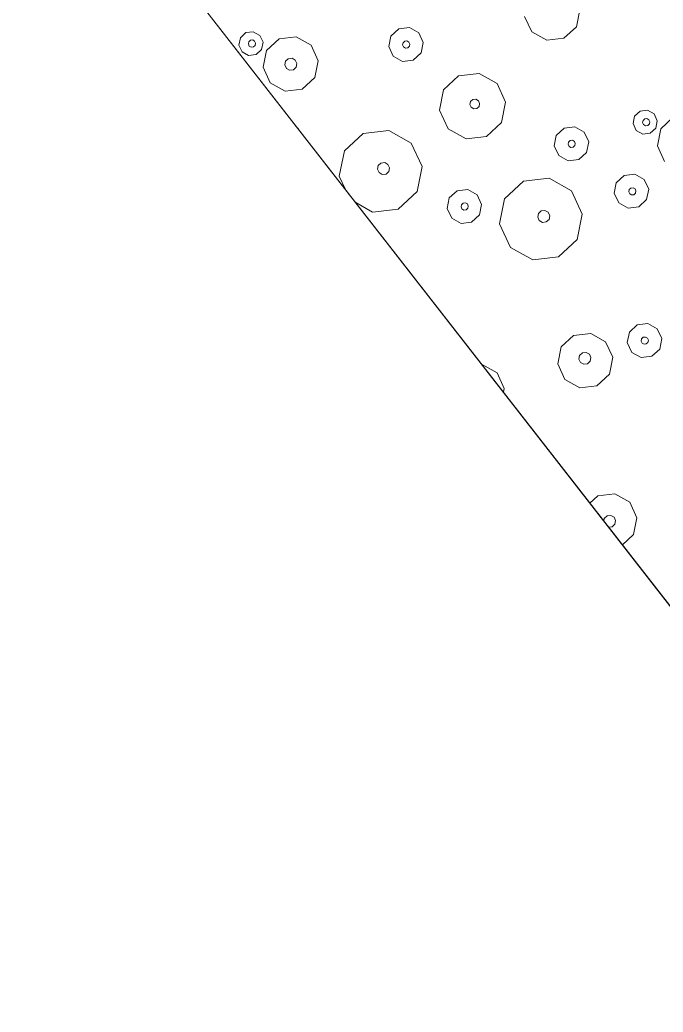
# Model space of a CAD drawing. Header units: metres. Extents: x -2858 to 512, y -1995 to 1252.
# Drawn here: x -588.022 to -585.056, y 432.492 to 437.07 of the extents above; entities that cross this region are included whole.
import ezdxf
from ezdxf.lldxf.tags import DXFTag

# ---------------------------------------------------------------- set-up
doc = ezdxf.new("R2010")
doc.units = ezdxf.units.M
doc.layers.add('Calque commun', color=7, linetype='Continuous')
doc.layers.add('Calque11', color=7, linetype='Continuous')
tags = doc.linetypes.add('HIDDENX2', pattern=[0.75, 0.5, -0.25]).pattern_tags.tags
tags[6:7] = [DXFTag(74, 4), DXFTag(75, 0), DXFTag(340, '0'), DXFTag(46, 1.0), DXFTag(50, 0.0), DXFTag(44, 0.0), DXFTag(45, 0.0)]
tags[4:5] = [DXFTag(74, 4), DXFTag(75, 0), DXFTag(340, '0'), DXFTag(46, 1.0), DXFTag(50, 0.0), DXFTag(44, 0.0), DXFTag(45, 0.0)]

# ---------------------------------------------------------------- blocks, each defined once
blk = doc.blocks.new('geometrebondepartleger')
at = {"layer": 'Calque11', "color": 7, "linetype": 'Continuous', "lineweight": 9}
blk.add_line((150.3457, 147.4392, 79), (130.1803, 35.9078, 79), dxfattribs=at)
blk = doc.blocks.new('pattern')
at = {"layer": 'Calque commun', "color": 54, "linetype": 'Continuous', "lineweight": 9}
for p, q in [((60.8748, 30.4333), (60.9429, 30.4735)), ((60.9429, 30.4735), (61.0129, 30.4669)), ((60.8433, 30.3608), (60.8748, 30.4333)), ((60.8605, 30.2835), (60.8433, 30.3608)), ((60.9435, 30.3531), (60.9504, 30.3689)), ((60.9504, 30.3689), (60.9653, 30.3777)), ((60.9653, 30.3777), (60.9826, 30.3761)), ((60.9826, 30.3761), (60.9946, 30.3655)), ((60.9473, 30.3362), (60.9435, 30.3531)), ((60.9603, 30.3247), (60.9473, 30.3362)), ((60.9775, 30.3231), (60.9603, 30.3247)), ((60.988, 30.3293), (60.9775, 30.3231)), ((60.9198, 30.2312), (60.8605, 30.2835)), ((60.9694, 30.2264), (60.9198, 30.2312)), ((60.1825, 29.9672), (60.2251, 29.9923)), ((60.2251, 29.9923), (60.2743, 29.9876)), ((60.2743, 29.9876), (60.3114, 29.9549)), ((60.1629, 29.9218), (60.1825, 29.9672)), ((60.3114, 29.9549), (60.3222, 29.9067)), ((60.1736, 29.8736), (60.1629, 29.9218)), ((60.2251, 29.9167), (60.2292, 29.9262)), ((60.2273, 29.9066), (60.2251, 29.9167)), ((60.2351, 29.8997), (60.2273, 29.9066)), ((60.2292, 29.9262), (60.2381, 29.9315)), ((60.2454, 29.8987), (60.2351, 29.8997)), ((60.2381, 29.9315), (60.2485, 29.9305)), ((60.2544, 29.904), (60.2454, 29.8987)), ((60.2485, 29.9305), (60.2563, 29.9237)), ((60.2585, 29.9135), (60.2544, 29.904)), ((60.2563, 29.9237), (60.2585, 29.9135)), ((60.3222, 29.9067), (60.3025, 29.8613)), ((60.3976, 29.8568), (60.4657, 29.8971)), ((60.4657, 29.8971), (60.5445, 29.8896)), ((60.2107, 29.8409), (60.1736, 29.8736)), ((60.3025, 29.8613), (60.2599, 29.8362)), ((60.3661, 29.7843), (60.3976, 29.8568)), ((60.5445, 29.8896), (60.6038, 29.8372)), ((60.2599, 29.8362), (60.2107, 29.8409)), ((60.6038, 29.8372), (60.621, 29.76)), ((60.3833, 29.707), (60.3661, 29.7843)), ((60.4591, 29.7669), (60.466, 29.7828)), ((60.4629, 29.75), (60.4591, 29.7669)), ((60.466, 29.7828), (60.4809, 29.7916)), ((60.4809, 29.7916), (60.4981, 29.7899)), ((60.4981, 29.7899), (60.5111, 29.7785)), ((60.5149, 29.7616), (60.508, 29.7457)), ((60.5111, 29.7785), (60.5149, 29.7616)), ((60.621, 29.76), (60.5895, 29.6874)), ((60.4759, 29.7386), (60.4629, 29.75)), ((60.4931, 29.7369), (60.4759, 29.7386)), ((60.508, 29.7457), (60.4931, 29.7369)), ((60.4426, 29.6547), (60.3833, 29.707)), ((60.5895, 29.6874), (60.5214, 29.6472)), ((60.5214, 29.6472), (60.4426, 29.6547)), ((60.8067, 29.5067), (60.8382, 29.5793)), ((60.8382, 29.5793), (60.8541, 29.5887)), ((59.7093, 29.4625), (59.7519, 29.4876)), ((59.7519, 29.4876), (59.8011, 29.4829)), ((60.8239, 29.4295), (60.8067, 29.5067)), ((59.6897, 29.4171), (59.7093, 29.4625)), ((59.8011, 29.4829), (59.8382, 29.4502)), ((59.8382, 29.4502), (59.8489, 29.402)), ((59.565, 29.4313), (59.5335, 29.3587)), ((59.7004, 29.3689), (59.6897, 29.4171)), ((59.7506, 29.4149), (59.7547, 29.4245)), ((59.7528, 29.4048), (59.7506, 29.4149)), ((59.7606, 29.3979), (59.7528, 29.4048)), ((59.7547, 29.4245), (59.7636, 29.4297)), ((59.7709, 29.3969), (59.7606, 29.3979)), ((59.7636, 29.4297), (59.774, 29.4288)), ((59.7799, 29.4022), (59.7709, 29.3969)), ((59.774, 29.4288), (59.7817, 29.4219)), ((59.784, 29.4118), (59.7799, 29.4022)), ((59.7817, 29.4219), (59.784, 29.4118)), ((59.8489, 29.402), (59.8293, 29.3566)), ((60.8251, 29.4284), (60.8239, 29.4295)), ((59.5335, 29.3587), (59.4654, 29.3185)), ((59.7375, 29.3362), (59.7004, 29.3689)), ((59.8293, 29.3566), (59.7867, 29.3315)), ((59.9997, 29.3117), (60.1019, 29.372)), ((60.1019, 29.372), (60.22, 29.3608)), ((60.22, 29.3608), (60.309, 29.2822)), ((59.4654, 29.3185), (59.3866, 29.326)), ((59.7867, 29.3315), (59.7375, 29.3362)), ((59.9525, 29.2028), (59.9997, 29.3117)), ((59.4342, 29.2499), (59.4479, 29.2817)), ((59.4479, 29.2817), (59.4777, 29.2993)), ((59.4698, 29.2495), (59.4739, 29.2591)), ((59.4739, 29.2591), (59.4829, 29.2643)), ((59.4777, 29.2993), (59.5122, 29.296)), ((59.4829, 29.2643), (59.4932, 29.2634)), ((59.4932, 29.2634), (59.501, 29.2565)), ((59.501, 29.2565), (59.5033, 29.2463)), ((59.5122, 29.296), (59.5381, 29.2731)), ((59.5381, 29.2731), (59.5457, 29.2393)), ((60.309, 29.2822), (60.3348, 29.1664)), ((59.4417, 29.2161), (59.4342, 29.2499)), ((59.4676, 29.1932), (59.4417, 29.2161)), ((59.4721, 29.2394), (59.4698, 29.2495)), ((59.4798, 29.2325), (59.4721, 29.2394)), ((59.4902, 29.2315), (59.4798, 29.2325)), ((59.4991, 29.2368), (59.4902, 29.2315)), ((59.5033, 29.2463), (59.4991, 29.2368)), ((59.5457, 29.2393), (59.5319, 29.2075)), ((60.1047, 29.2045), (60.1196, 29.2133)), ((60.1196, 29.2133), (60.1368, 29.2117)), ((60.1368, 29.2117), (60.1498, 29.2002)), ((59.5021, 29.1899), (59.4676, 29.1932)), ((59.5319, 29.2075), (59.5021, 29.1899)), ((59.9783, 29.087), (59.9525, 29.2028)), ((60.0978, 29.1886), (60.1047, 29.2045)), ((60.1016, 29.1717), (60.0978, 29.1886)), ((60.1145, 29.1603), (60.1016, 29.1717)), ((60.1467, 29.1674), (60.1317, 29.1586)), ((60.1535, 29.1833), (60.1467, 29.1674)), ((60.1498, 29.2002), (60.1535, 29.1833)), ((60.3348, 29.1664), (60.2876, 29.0576)), ((59.7312, 29.1107), (59.7738, 29.1358)), ((59.7738, 29.1358), (59.823, 29.1311)), ((59.823, 29.1311), (59.8601, 29.0984)), ((60.1317, 29.1586), (60.1145, 29.1603)), ((59.7116, 29.0653), (59.7312, 29.1107)), ((59.7779, 29.0697), (59.7868, 29.075)), ((59.7868, 29.075), (59.7972, 29.074)), ((59.7972, 29.074), (59.805, 29.0671)), ((59.8601, 29.0984), (59.8709, 29.0501)), ((60.0673, 29.0085), (59.9783, 29.087)), ((59.7223, 29.017), (59.7116, 29.0653)), ((59.7738, 29.0602), (59.7779, 29.0697)), ((59.776, 29.05), (59.7738, 29.0602)), ((59.7838, 29.0432), (59.776, 29.05)), ((59.7942, 29.0422), (59.7838, 29.0432)), ((59.8031, 29.0475), (59.7942, 29.0422)), ((59.8072, 29.057), (59.8031, 29.0475)), ((59.805, 29.0671), (59.8072, 29.057)), ((59.8709, 29.0501), (59.8512, 29.0048)), ((60.2876, 29.0576), (60.1854, 28.9972)), ((59.7594, 28.9843), (59.7223, 29.017)), ((59.8086, 28.9796), (59.7594, 28.9843)), ((59.8512, 29.0048), (59.8086, 28.9796)), ((60.1854, 28.9972), (60.0673, 29.0085)), ((60.2559, 28.8903), (60.2756, 28.9357)), ((60.2756, 28.9357), (60.3181, 28.9608)), ((60.3181, 28.9608), (60.3674, 28.9561)), ((60.3674, 28.9561), (60.4044, 28.9234)), ((60.2666, 28.8421), (60.2559, 28.8903)), ((60.3181, 28.8852), (60.3222, 28.8947)), ((60.3222, 28.8947), (60.3312, 28.9)), ((60.3312, 28.9), (60.3415, 28.899)), ((60.3415, 28.899), (60.3493, 28.8921)), ((60.3493, 28.8921), (60.3515, 28.882)), ((60.4044, 28.9234), (60.4152, 28.8752)), ((60.3203, 28.8751), (60.3181, 28.8852)), ((60.3281, 28.8682), (60.3203, 28.8751)), ((60.3385, 28.8672), (60.3281, 28.8682)), ((60.3474, 28.8725), (60.3385, 28.8672)), ((60.3515, 28.882), (60.3474, 28.8725)), ((60.4152, 28.8752), (60.3955, 28.8298)), ((60.3037, 28.8093), (60.2666, 28.8421)), ((60.3529, 28.8046), (60.3037, 28.8093)), ((60.3955, 28.8298), (60.3529, 28.8046)), ((59.8506, 28.7037), (59.9324, 28.752)), ((59.9324, 28.752), (60.0269, 28.743)), ((59.305, 28.6741), (59.3731, 28.7143)), ((59.3731, 28.7143), (59.4519, 28.7068)), ((59.4519, 28.7068), (59.5112, 28.6544)), ((60.0269, 28.743), (60.098, 28.6801)), ((59.8129, 28.6166), (59.8506, 28.7037)), ((60.098, 28.6801), (60.1187, 28.5875)), ((60.3282, 28.6138), (60.4303, 28.6741)), ((60.4303, 28.6741), (60.5485, 28.6628)), ((60.5485, 28.6628), (60.6374, 28.5843)), ((59.5112, 28.6544), (59.5284, 28.5772)), ((59.8335, 28.5239), (59.8129, 28.6166)), ((59.9291, 28.6052), (59.9346, 28.6179)), ((59.9346, 28.6179), (59.9465, 28.625)), ((59.9465, 28.625), (59.9603, 28.6237)), ((59.9603, 28.6237), (59.9707, 28.6145)), ((59.9707, 28.6145), (59.9737, 28.601)), ((59.5284, 28.5772), (59.4969, 28.5046)), ((59.9321, 28.5917), (59.9291, 28.6052)), ((59.9425, 28.5826), (59.9321, 28.5917)), ((59.9563, 28.5812), (59.9425, 28.5826)), ((59.9682, 28.5883), (59.9563, 28.5812)), ((59.9737, 28.601), (59.9682, 28.5883)), ((60.1187, 28.5875), (60.0809, 28.5004)), ((60.281, 28.5049), (60.3282, 28.6138)), ((60.6374, 28.5843), (60.6568, 28.4973)), ((59.9047, 28.4611), (59.8335, 28.5239)), ((60.0809, 28.5004), (59.9992, 28.4521)), ((60.3068, 28.3891), (60.281, 28.5049)), ((60.4262, 28.4907), (60.4331, 28.5066)), ((60.43, 28.4738), (60.4262, 28.4907)), ((60.4331, 28.5066), (60.448, 28.5154)), ((60.448, 28.5154), (60.4653, 28.5137)), ((60.4653, 28.5137), (60.4782, 28.5023)), ((60.482, 28.4854), (60.4751, 28.4695)), ((60.4782, 28.5023), (60.482, 28.4854)), ((59.9992, 28.4521), (59.9047, 28.4611)), ((60.443, 28.4623), (60.43, 28.4738)), ((60.4602, 28.4607), (60.443, 28.4623)), ((60.4751, 28.4695), (60.4602, 28.4607)), ((60.3957, 28.3105), (60.3068, 28.3891)), ((60.6433, 28.4224), (60.616, 28.3596)), ((60.616, 28.3596), (60.5138, 28.2993)), ((60.5138, 28.2993), (60.3957, 28.3105)), ((59.8985, 28.2364), (59.9411, 28.2615)), ((59.9411, 28.2615), (59.9903, 28.2568)), ((59.9903, 28.2568), (60.0274, 28.2241)), ((59.8788, 28.191), (59.8985, 28.2364)), ((60.0274, 28.2241), (60.0381, 28.1759)), ((59.8896, 28.1428), (59.8788, 28.191)), ((59.941, 28.1859), (59.9452, 28.1954)), ((59.9433, 28.1758), (59.941, 28.1859)), ((59.9511, 28.1689), (59.9433, 28.1758)), ((59.9452, 28.1954), (59.9541, 28.2007)), ((59.9614, 28.1679), (59.9511, 28.1689)), ((59.9541, 28.2007), (59.9644, 28.1997)), ((59.9704, 28.1732), (59.9614, 28.1679)), ((59.9644, 28.1997), (59.9722, 28.1929)), ((59.9745, 28.1827), (59.9704, 28.1732)), ((59.9722, 28.1929), (59.9745, 28.1827)), ((60.0381, 28.1759), (60.0185, 28.1305)), ((59.9267, 28.11), (59.8896, 28.1428)), ((60.0185, 28.1305), (59.9759, 28.1054)), ((59.9759, 28.1054), (59.9267, 28.11)), ((60.5791, 28.0711), (60.5802, 28.0738)), ((60.5794, 28.0694), (60.5791, 28.0711)), ((60.2526, 27.8592), (60.2841, 27.9318)), ((60.2841, 27.9318), (60.3522, 27.972)), ((60.3522, 27.972), (60.431, 27.9645)), ((60.431, 27.9645), (60.4903, 27.9121)), ((60.4903, 27.9121), (60.5075, 27.8349)), ((60.2698, 27.782), (60.2526, 27.8592)), ((60.3529, 27.8515), (60.3597, 27.8674)), ((60.3566, 27.8346), (60.3529, 27.8515)), ((60.3597, 27.8674), (60.3746, 27.8762)), ((60.3746, 27.8762), (60.3919, 27.8745)), ((60.3919, 27.8745), (60.4048, 27.8631)), ((60.4086, 27.8462), (60.4017, 27.8303)), ((60.4048, 27.8631), (60.4086, 27.8462)), ((60.3696, 27.8232), (60.3566, 27.8346)), ((60.3868, 27.8215), (60.3696, 27.8232)), ((60.4017, 27.8303), (60.3868, 27.8215)), ((60.5075, 27.8349), (60.476, 27.7623)), ((60.3291, 27.7296), (60.2698, 27.782)), ((60.476, 27.7623), (60.4079, 27.7221)), ((60.4079, 27.7221), (60.3291, 27.7296)), ((60.3904, 27.6853), (60.4202, 27.7029)), ((60.4202, 27.7029), (60.4547, 27.6996)), ((60.4547, 27.6996), (60.4806, 27.6767)), ((60.3767, 27.6536), (60.3904, 27.6853)), ((60.3842, 27.6198), (60.3767, 27.6536)), ((60.4123, 27.6532), (60.4164, 27.6627)), ((60.4146, 27.643), (60.4123, 27.6532)), ((60.4164, 27.6627), (60.4254, 27.668)), ((60.4254, 27.668), (60.4357, 27.667)), ((60.4357, 27.667), (60.4435, 27.6601)), ((60.4435, 27.6601), (60.4458, 27.65)), ((60.4806, 27.6767), (60.4882, 27.6429)), ((60.4101, 27.5969), (60.3842, 27.6198)), ((60.4223, 27.6362), (60.4146, 27.643)), ((60.4327, 27.6352), (60.4223, 27.6362)), ((60.4416, 27.6405), (60.4327, 27.6352)), ((60.4458, 27.65), (60.4416, 27.6405)), ((60.4744, 27.6112), (60.4446, 27.5936)), ((60.4882, 27.6429), (60.4744, 27.6112)), ((60.4446, 27.5936), (60.4101, 27.5969))]:
    blk.add_line(p, q, dxfattribs=at)
at = {"layer": 'Calque commun', "color": 7, "linetype": 'Continuous', "lineweight": 9}
mesh = blk.add_polyface(dxfattribs=at)
corners = [(70.8497, 113.5412), (53.8349, 19.1692), (74.7282, 106.3237), (76.0435, 113.5984), (74.769, 106.1763), (58.8077, 18.2701), (114.1703, 105.207), (114.1703, 98.5387)]
mesh.append_faces([[corners[k] for k in face] for face in [(3, 4, 6)]], dxfattribs={"vtx0": -1, "vtx1": -1, "color": 7})
mesh.append_faces([[corners[k] for k in face] for face in [(3, 2, 4)]], dxfattribs={"vtx0": -1, "vtx2": -1, "color": 7})
mesh.append_faces([[corners[k] for k in face] for face in [(5, 2, 1)]], dxfattribs={"vtx1": -1, "color": 7})
mesh.append_faces([[corners[k] for k in face] for face in [(0, 1, 2), (3, 0, 2)]], dxfattribs={"vtx1": -1, "vtx2": -1, "color": 7})
mesh.append_faces([[corners[k] for k in face] for face in [(4, 7, 6)]], dxfattribs={"vtx2": -1, "color": 7})

msp = doc.modelspace()

# ---------------------------------------------------------------- linework, layer by layer
at = {"layer": 'Calque commun', "color": 3, "linetype": 'HIDDENX2', "lineweight": 18, "extrusion": (0, 0, -1)}
for centre, radius, start, end in [((492.6784, 547.6026), 120.3746, 259.883419, 322.052272), ((494.5277, 544.1418), 162.6468, 258.823451, 321.396966), ((494.5277, 544.1418), 162.6468, 258.823451, 321.396966), ((494.5277, 544.1418), 162.6468, 258.823451, 321.396966)]:
    msp.add_arc(centre, radius, start, end, dxfattribs=at)

# ---------------------------------------------------------------- block references
at = {"layer": 'Calque commun', "color": 0, "linetype": 'ByBlock', "lineweight": -2, "rotation": 228.1617603435354}
for name, p in [('geometrebondepartleger', (-528.8356, 560.3039)), ('pattern', (-567.2453, 500.4263))]:
    msp.add_blockref(name, p, dxfattribs=at)

doc.saveas('drawing.dxf')
